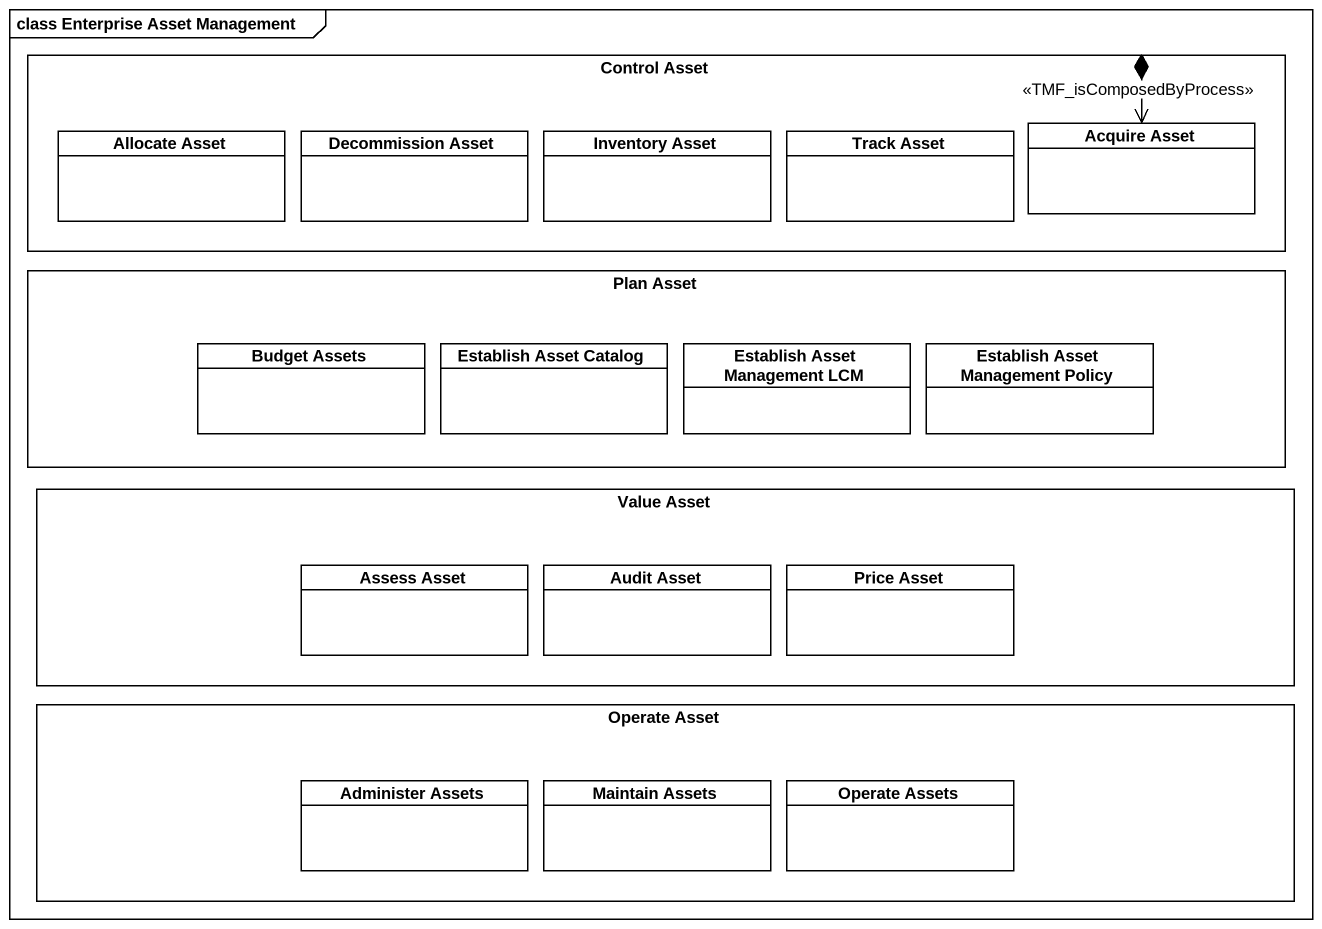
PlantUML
@startuml
mainframe class Enterprise Asset Management
hide circle
hide empty members
rectangle "Control Asset" as Control_Asset {
  class "Allocate Asset" as Allocate_Asset #FFFFFF
  class "Decommission Asset" as Decommission_Asset #FFFFFF
  class "Inventory Asset" as Inventory_Asset #FFFFFF
  class "Track Asset" as Track_Asset #FFFFFF
  class "Acquire Asset" as Acquire_Asset #FFFFFF
}
rectangle "Plan Asset" as Plan_Asset {
  class "Budget Assets" as Budget_Assets #FFFFFF
  class "Establish Asset Catalog" as Establish_Asset_Catalog #FFFFFF
  class "Establish Asset Management LCM" as Establish_Asset_Management #FFFFFF
  class "Establish Asset Management Policy" as Establish_Asset_Management_2 #FFFFFF
}
rectangle "Value Asset" as Value_Asset {
  class "Assess Asset" as Assess_Asset #FFFFFF
  class "Audit Asset" as Audit_Asset #FFFFFF
  class "Price Asset" as Price_Asset #FFFFFF
}
rectangle "Operate Asset" as Operate_Asset {
  class "Administer Assets" as Administer_Assets #FFFFFF
  class "Maintain Assets" as Maintain_Assets #FFFFFF
  class "Operate Assets" as Operate_Assets #FFFFFF
}
Acquire_Asset <-left-* Control_Asset : <<TMF_isComposedByProcess>>
@enduml
